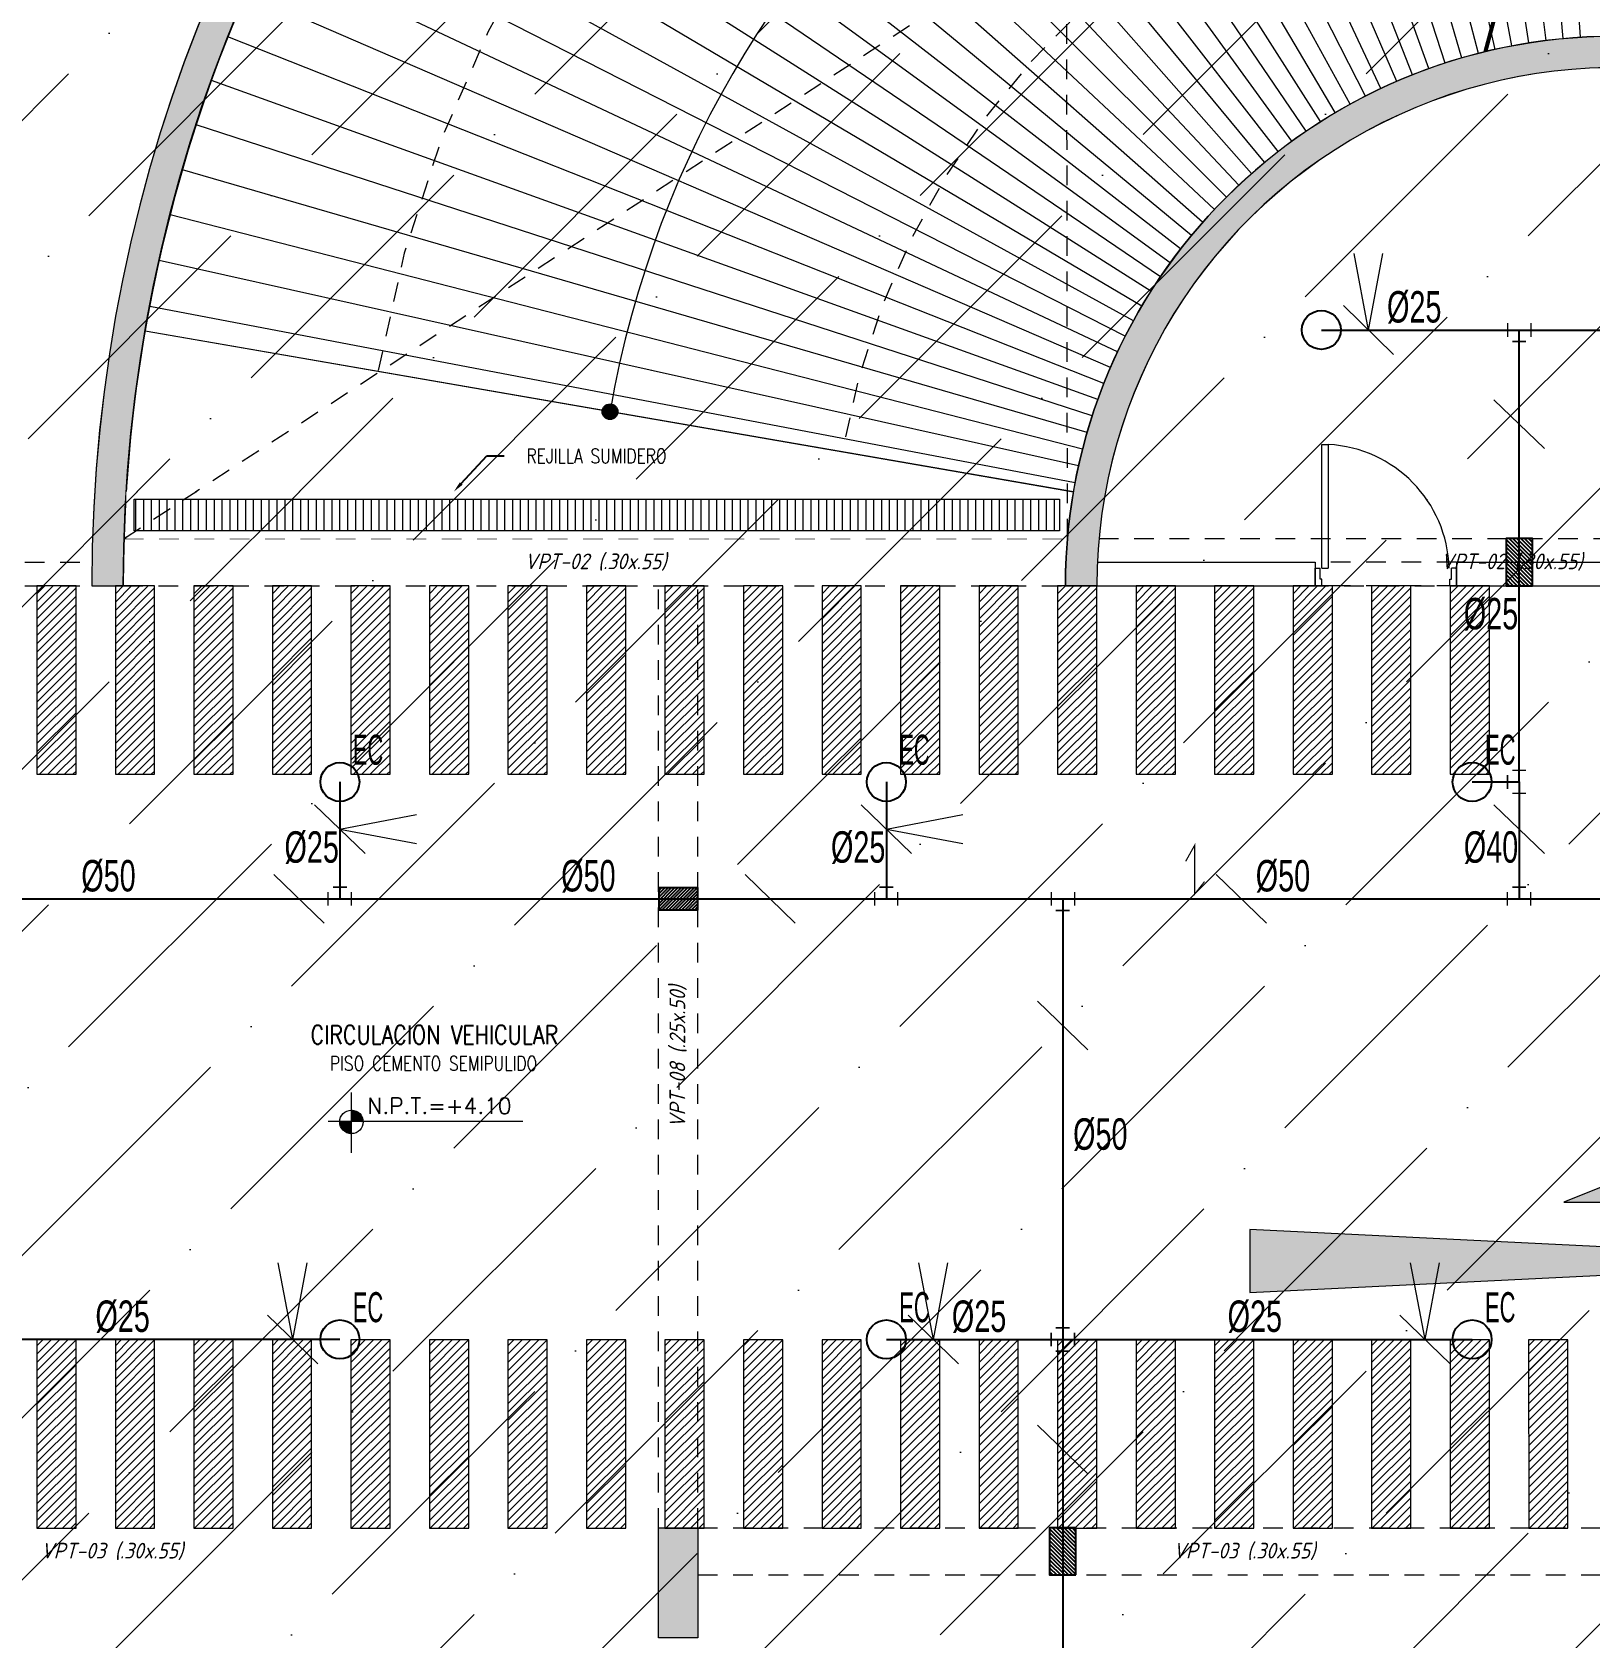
# Model space of a CAD drawing. Header units: millimetres. Extents: x 2085 to 2829, y 1352 to 1631.
# Drawn here: x 2213.61 to 2223.53, y 1447.39 to 1457.61 of the extents above; entities that cross this region are included whole.
import ezdxf
from ezdxf import colors
from ezdxf.entities.mleader import LeaderData, LeaderLine
from ezdxf.enums import TextEntityAlignment as Align
from ezdxf.math import Vec2, Vec3

# ---------------------------------------------------------------- set-up
doc = ezdxf.new("R2010")
doc.units = ezdxf.units.MM
doc.set_wipeout_variables(frame=1)
for name, pattern in [('DASHED2', [0.375, 0.25, -0.125]), ('HIDDEN', [0.375, 0.25, -0.125]), ('HIDDEN2', [0.1875, 0.125, -0.0625])]:
    doc.linetypes.add(name, pattern=pattern)
doc.layers.get('0').update_dxf_attribs({"color": 251, "lineweight": 9})
for name, color, linetype, lineweight in [('000 SOS 911 - ACCESORIOS ACI', 3, 'Continuous', 20), ('000 SOS 911 ROCIADORES', 5, 'Continuous', 25), ('000 SOS 911 SOPORTES ACI', 3, 'Continuous', 25), ('000 SOS 911 TEXTOS ACI', 7, 'Continuous', 9), ('000 SOS 911 TUB. ENTERRADA  ACI', 5, 'DASHED2', 25), ('000 SOS 911 TUBERIA ACI', 3, 'Continuous', 25), ('A-ESTRUCTURA-HATCH', 251, 'Continuous', 13), ('A-ESTRUCTURA-PLACAS', 251, 'Continuous', 13), ('A-ESTRUCTURA-VIGAS', 251, 'HIDDEN2', 13), ('A-HATCH', 251, 'Continuous', 9), ('A-MURO BAJO', 251, 'Continuous', 9), ('A-MUROS', 251, 'Continuous', 9), ('A-NIVELES-NPT', 251, 'Continuous', 9), ('A-PROYECCIONES', 251, 'HIDDEN2', 9), ('A-PUERTAS', 251, 'Continuous', 9), ('A-TEXTO-ACABADO PISO', 251, 'Continuous', 13), ('A-TEXTO-AMBIENTES', 251, 'Continuous', 9), ('A-TEXTO-INDICACIONES', 251, 'Continuous', 13), ('CIRCULACION PEATONAL', 251, 'Continuous', 13)]:
    doc.layers.add(name, color=color, linetype=linetype, lineweight=lineweight)
doc.layers.add('A_50_Vigas Chata', color=251, linetype='HIDDEN', lineweight=13, plot=False)
doc.styles.add('APPIA -TEXTOS-GENERALES', font='isocp.shx', dxfattribs={"oblique": 15})
doc.styles.add('PIPE', font='ARIALN.TTF', dxfattribs={"width": 0.8})
doc.styles.add('R80', font='romans.shx', dxfattribs={"width": 0.8, "oblique": 15, "height": 0.1})
doc.styles.add('ROMANS', font='romans.shx', dxfattribs={"width": 0.8})
doc.styles.add('TXT_COTAS', font='romans.shx', dxfattribs={"width": 0.8})

# ---------------------------------------------------------------- blocks, each defined once
blk = doc.blocks.new('001')
at = {"layer": '000 SOS 911 ROCIADORES'}
blk.add_circle((2878.5021, 1470.1344, 0), 0.0952, dxfattribs=at)
blk = doc.blocks.new('d')
for p, q in [((1.319, 3.242), (3.581, 8.799)), ((1.374, 3.219), (3.729, 8.737, 0)), ((1.475, 3.175), (4.002, 8.616, 0)), ((1.574, 3.127), (4.271, 8.486, 0)), ((1.671, 3.076), (4.535, 8.348, 0)), ((1.767, 3.022), (4.795, 8.201, 0)), ((1.861, 2.965), (5.05, 8.046, 0)), ((1.953, 2.905), (5.3, 7.884, 0)), ((2.043, 2.842), (5.545, 7.713, 0)), ((2.132, 2.777), (5.785, 7.535, 0)), ((2.218, 2.708), (6.019, 7.35, 0)), ((2.302, 2.637), (6.247, 7.157, 0)), ((2.383, 2.564), (6.469, 6.958, 0)), ((2.463, 2.488), (6.684, 6.751, 0)), ((2.54, 2.409), (6.893, 6.538, 0)), ((2.614, 2.328), (7.095, 6.318, 0)), ((2.686, 2.245), (7.29, 6.092, 0)), ((2.755, 2.159), (7.477, 5.86, 0)), ((2.822, 2.072), (7.658, 5.622, 0)), ((2.885, 1.982), (7.83, 5.379, 0)), ((2.946, 1.89), (7.996, 5.13, 0)), ((3.004, 1.797), (8.153, 4.877, 0)), ((3.059, 1.702), (8.302, 4.618, 0)), ((3.111, 1.605), (8.443, 4.355, 0)), ((3.16, 1.506), (8.576, 4.088, 0)), ((3.206, 1.406), (8.7, 3.816, 0)), ((3.248, 1.305), (8.815, 3.541, 0)), ((3.288, 1.202), (8.922, 3.263, 0)), ((3.324, 1.098), (9.02, 2.981, 0)), ((3.357, 0.993), (9.109, 2.696, 0)), ((3.386, 0.887), (9.19, 2.409, 0)), ((3.412, 0.781), (9.261, 2.119, 0)), ((3.435, 0.673), (9.323, 1.827, 0)), ((3.455, 0.565), (9.375, 1.533, 0)), ((3.471, 0.456), (9.419, 1.238, 0)), ((3.483, 0.347), (9.453, 0.941, 0)), ((3.492, 0.237), (9.478, 0.644, 0)), ((3.498, 0.127), (9.494, 0.346, 0)), ((3.5, 0.018), (9.5, 0.047, 0)), ((3.499, -0.092), (9.497, -0.251, 0)), ((3.495, -0.202), (9.484, -0.549, 0)), ((3.487, -0.312), (9.462, -0.847, 0)), ((3.475, -0.421), (9.431, -1.144, 0)), ((3.46, -0.53), (9.39, -1.439, 0))]:
    blk.add_line(p, q)
blk = doc.blocks.new('EST P2')
at = {"layer": 'A-ESTRUCTURA-HATCH'}
h = blk.add_hatch(color=256, dxfattribs=at)
h.dxf.hatch_style = 1
h.paths.add_polyline_path([(-19.425, 5.95), (-23.374, 5.95), (-23.374, 5), (-25.49, 5), (-25.49, 4.85), (-23.224, 4.85), (-23.224, 5.75), (-19.575, 5.75), (-19.575, 4.85), (-18.03, 4.85), (-18.03, 5), (-19.425, 5)])
h.paths.add_polyline_path([(-25.54, 5), (-32.4, 5), (-32.4, 4.85), (-25.54, 4.85)])
h.paths.add_polyline_path([(-32.45, 5), (-39.91, 5), (-39.91, 4.85), (-32.45, 4.85)])
h.paths.add_polyline_path([(-39.96, 5), (-44.735, 5), (-44.735, 4.85), (-39.96, 4.85)])
h.paths.add_polyline_path([(-44.785, 5.05), (-45.035, 5.05), (-45.035, 0.15), (-47.24, 0.15), (-47.24, -0.15), (-44.785, -0.15)])
h.paths.add_polyline_path([(-46.99, -0.2), (-47.24, -0.2), (-47.24, -6.1), (-46.99, -6.1)])
h.paths.add_polyline_path([(-46.99, -6.15), (-47.24, -6.15), (-47.24, -11.4), (-46.99, -11.4)])
h.paths.add_polyline_path([(-39.96, -11.15), (-46.94, -11.15), (-46.94, -11.3), (-39.96, -11.3)])
h.paths.add_polyline_path([(-32.45, -11.15), (-39.91, -11.15), (-39.91, -11.3), (-32.45, -11.3)])
h.paths.add_polyline_path([(-25.54, -11.15), (-32.4, -11.15), (-32.4, -11.3), (-25.54, -11.3)])
h.paths.add_polyline_path([(-18.03, -11.15), (-25.49, -11.15), (-25.49, -11.3), (-18.03, -11.3)])
h.paths.add_polyline_path([(-11.12, -11.15), (-17.98, -11.15), (-17.98, -11.3), (-11.12, -11.3)])
h.paths.add_polyline_path([(-3.61, -11.15), (-11.07, -11.15), (-11.07, -11.3), (-3.61, -11.3)])
h.paths.add_polyline_path([(3.6, -11.15), (-3.56, -11.15), (-3.56, -11.3), (3.6, -11.3)])
h.paths.add_polyline_path([(12.2, -11.15), (3.65, -11.15), (3.65, -11.3), (12.2, -11.3)])
h.paths.add_polyline_path([(18.02, -11.15), (12.25, -11.15), (12.25, -11.3), (18.02, -11.3)])
h.paths.add_polyline_path([(23.02, -11.15), (18.07, -11.15), (18.07, -11.3), (23.02, -11.3)])
h.paths.add_polyline_path([(30.23, -11.15), (23.07, -11.15), (23.07, -11.3), (30.23, -11.3)])
h.paths.add_polyline_path([(35.53, -11.15), (30.28, -11.15), (30.28, -11.3), (35.53, -11.3)])
h.paths.add_polyline_path([(43.04, -11.15), (35.58, -11.15), (35.58, -11.3), (43.04, -11.3)])
h.paths.add_polyline_path([(49.95, -11.15), (43.09, -11.15), (43.09, -11.3), (49.95, -11.3)])
h.paths.add_polyline_path([(57.46, -11.15), (50, -11.15), (50, -11.3), (57.46, -11.3)])
h.paths.add_polyline_path([(64.37, -11.15), (57.51, -11.15), (57.51, -11.3), (64.37, -11.3)])
h.paths.add_polyline_path([(71.88, -11.15), (64.42, -11.15), (64.42, -11.3), (71.88, -11.3)])
h.paths.add_polyline_path([(59.801, -0.15), (60.001, -0.15, -0.616916), (65.272, 2.496), (65.272, -0.15), (65.422, -0.15), (65.422, 2.378, -0.221665), (66.601, -0.15), (66.801, -0.15, 0.99999)], flags=0)
h.paths.add_polyline_path([(72.801, -0.15), (73.001, -0.15, 1), (53.601, -0.15), (53.801, -0.15, -1)])
h.paths.add_polyline_path([(53.376, 5), (51.865, 5), (51.865, 4.85), (53.376, 4.85)])
h.paths.add_polyline_path([(51.865, 5), (47.915, 5), (47.915, -0.15), (50.25, -0.15), (50.25, 0), (48.065, 0), (48.065, 2.05), (50.015, 2.05), (50.015, 2.2), (48.065, 2.2), (48.065, 4.85), (51.715, 4.85), (51.715, 1.9), (51.865, 1.9), (51.865, 4.85), (51.865, 4.85)])
h.paths.add_polyline_path([(47.865, 5), (43.09, 5), (43.09, 4.85), (47.865, 4.85)])
h.paths.add_polyline_path([(43.04, 5), (35.58, 5), (35.58, 4.85), (43.04, 4.85)])
h.paths.add_polyline_path([(32.726, 5.95), (28.776, 5.95), (28.776, 5), (23.07, 5), (23.07, 4.85), (28.926, 4.85), (28.926, 5.75), (32.576, 5.75), (32.576, 4.85), (35.53, 4.85), (35.53, 5), (32.726, 5)])
h.paths.add_polyline_path([(23.02, 5), (18.07, 5), (18.07, 4.85), (23.02, 4.85)])
h.paths.add_polyline_path([(18.02, 5), (12.25, 5), (12.25, 4.85), (18.02, 4.85)])
h.paths.add_polyline_path([(12.2, 5), (5.876, 5), (5.876, 4.85), (12.2, 4.85)])
h.paths.add_polyline_path([(3.775, 5), (-3.56, 5), (-3.56, 4.85), (-0.175, 4.85), (-0.175, -0.151), (1.925, -0.151), (1.925, 0), (-0.025, 0), (-0.025, 2.05), (3.775, 2.05), (3.775, 2.2), (-0.025, 2.2), (-0.025, 4.85), (3.625, 4.85), (3.625, 3.2), (3.775, 3.2)])
h.paths.add_polyline_path([(-3.61, 5), (-11.07, 5), (-11.07, 4.85), (-3.61, 4.85)])
h.paths.add_polyline_path([(-11.12, 5), (-17.98, 5), (-17.98, 4.85), (-11.12, 4.85)])
h = blk.add_hatch(color=256, dxfattribs=at)
h.dxf.hatch_style = 1
h.paths.add_polyline_path([(59.801, -0.15), (60.001, -0.15, -0.616916), (65.272, 2.496), (65.272, -0.15), (65.422, -0.15), (65.422, 2.378, -0.221665), (66.601, -0.15), (66.801, -0.15, 0.99999)])
h = blk.add_hatch(color=256, dxfattribs=at)
h.dxf.hatch_style = 1
h.paths.add_polyline_path([(-3.56, -6.15), (-3.31, -6.15), (-3.31, -6.85), (-3.56, -6.85)])
h.paths.add_polyline_path([(-3.56, 0.55), (-3.31, 0.55), (-3.31, -0.15), (-3.56, -0.15)])
h.paths.add_polyline_path([(-3.86, -6.15), (-3.61, -6.15), (-3.61, -6.85), (-3.86, -6.85)])
h.paths.add_polyline_path([(-3.86, 0.55), (-3.61, 0.55), (-3.61, -0.15), (-3.86, -0.15)])
h.paths.add_polyline_path([(-11.07, -6.15), (-10.82, -6.15), (-10.82, -6.85), (-11.07, -6.85)])
h.paths.add_polyline_path([(-11.07, 0.55), (-10.82, 0.55), (-10.82, -0.15), (-11.07, -0.15)])
h.paths.add_polyline_path([(-18.28, -6.15), (-18.03, -6.15), (-18.03, -6.85), (-18.28, -6.85)])
h.paths.add_polyline_path([(-18.28, 0.55), (-18.03, 0.55), (-18.03, -0.15), (-18.28, -0.15)])
h.paths.add_polyline_path([(-25.49, -6.15), (-25.24, -6.15), (-25.24, -6.85), (-25.49, -6.85)])
h.paths.add_polyline_path([(-25.49, 0.55), (-25.24, 0.55), (-25.24, -0.15), (-25.49, -0.15)])
h.paths.add_polyline_path([(-32.7, -6.15), (-32.45, -6.15), (-32.45, -6.85), (-32.7, -6.85)])
h.paths.add_polyline_path([(-32.7, 0.55), (-32.45, 0.55), (-32.45, -0.15), (-32.7, -0.15)])
h.paths.add_polyline_path([(-39.91, -6.15), (-39.66, -6.15), (-39.66, -6.85), (-39.91, -6.85)])
h.paths.add_polyline_path([(-39.91, 0.55), (-39.66, 0.55), (-39.66, -0.15), (-39.91, -0.15)])
h.paths.add_polyline_path([(3.65, -6.15), (3.9, -6.15), (3.9, -6.85), (3.65, -6.85)])
h.paths.add_polyline_path([(3.626, 0.55), (3.9, 0.55), (3.9, -0.15), (3.626, -0.15)])
h.paths.add_polyline_path([(42.79, -6.15), (43.04, -6.15), (43.04, -6.85), (42.79, -6.85)])
h.paths.add_polyline_path([(42.79, 0.55), (43.04, 0.55), (43.04, -0.15), (42.79, -0.15)])
h.paths.add_polyline_path([(35.58, -6.15), (35.83, -6.15), (35.83, -6.85), (35.58, -6.85)])
h.paths.add_polyline_path([(35.58, 0.55), (35.83, 0.55), (35.83, -0.15), (35.58, -0.15)])
h.paths.add_polyline_path([(35.28, -6.15), (35.53, -6.15), (35.53, -6.85), (35.28, -6.85)])
h.paths.add_polyline_path([(35.28, 0.55), (35.53, 0.55), (35.53, -0.15), (35.28, -0.15)])
h.paths.add_polyline_path([(30.28, -6.15), (30.53, -6.15), (30.53, -6.85), (30.28, -6.85)])
h.paths.add_polyline_path([(30.28, 0.55), (30.53, 0.55), (30.53, -0.15), (30.28, -0.15)])
h.paths.add_polyline_path([(23.07, -6.15), (23.32, -6.15), (23.32, -6.85), (23.07, -6.85)])
h.paths.add_polyline_path([(23.07, 0.55), (23.32, 0.55), (23.32, -0.15), (23.07, -0.15)])
h.paths.add_polyline_path([(18.07, -6.15), (18.32, -6.15), (18.32, -6.85), (18.07, -6.85)])
h.paths.add_polyline_path([(18.07, 0.55), (18.32, 0.55), (18.32, -0.15), (18.07, -0.15)])
h.paths.add_polyline_path([(10.86, -6.15), (11.11, -6.15), (11.11, -6.85), (10.86, -6.85)])
h.paths.add_polyline_path([(10.86, 0.55), (11.11, 0.55), (11.11, -0.15), (10.86, -0.15)])
h.paths.add_polyline_path([(71.63, -6.15), (71.88, -6.15), (71.88, -6.85), (71.63, -6.85)])
h.paths.add_polyline_path([(64.42, -6.15), (64.67, -6.15), (64.67, -6.85), (64.42, -6.85)])
h.paths.add_polyline_path([(57.21, -6.15), (57.46, -6.15), (57.46, -6.85), (57.21, -6.85)])
h.paths.add_polyline_path([(50, -6.15), (50.25, -6.15), (50.25, -6.85), (50, -6.85)])
at = {"layer": 'A-ESTRUCTURA-PLACAS'}
for points in [[(73.001, -0.15, 1), (53.601, -0.15), (53.801, -0.15, -1), (72.801, -0.15)], [(66.601, -0.15, 0.221665), (65.422, 2.378), (65.422, -0.15), (65.272, -0.15), (65.272, 2.496, 0.616916), (60.001, -0.15), (59.801, -0.15, -0.99999), (66.801, -0.15), (66.601, -0.15)]]:
    blk.add_lwpolyline(points, format="xyb", close=True, dxfattribs=at)
blk.add_lwpolyline([(57.21, -6.15), (57.46, -6.15), (57.46, -6.85), (57.21, -6.85)], close=True, dxfattribs=at)
at = {"layer": 'A-ESTRUCTURA-VIGAS'}
for points in [[(53.805, 0.15), (59.814, 0.15)], [(60.014, 0.15), (65.272, 0.15)], [(50.25, 0), (53.601, 0)], [(50.25, -0.15), (53.601, -0.15)], [(53.801, -0.15), (59.801, -0.15)], [(57.21, -6.15), (57.21, -0.15)], [(57.46, -6.15), (57.46, -0.15)], [(60.001, -0.15), (65.272, -0.15)], [(57.46, -6.15), (64.42, -6.15)], [(57.46, -6.45), (64.42, -6.45)]]:
    blk.add_lwpolyline(points, dxfattribs=at)
at = {"layer": 'A_50_Vigas Chata', "char_height": 0.1, "attachment_point": 5, "style": 'APPIA -TEXTOS-GENERALES'}
for s, insert in [('VPT-02 (.30x.55)', (56.809, 0)), ('VPT-02 (.30x.55)', (62.643, 0)), ('VPT-03 (.30x.55)', (53.73, -6.3)), ('VPT-03 (.30x.55)', (60.94, -6.3))]:
    blk.add_mtext(s, dxfattribs=dict(at, insert=insert))
at = {"layer": 'A_50_Vigas Chata', "insert": (57.335, -3.15), "char_height": 0.1, "attachment_point": 5, "rotation": 90, "style": 'APPIA -TEXTOS-GENERALES'}
blk.add_mtext('VPT-08 (.25x.50)', dxfattribs=at)
blk = doc.blocks.new('*U112')
at = {"layer": 'CIRCULACION PEATONAL'}
h = blk.add_hatch(dxfattribs=at)
h.set_pattern_fill('ANSI31', color=256, scale=0.3)
h.set_pattern_definition([(45, (7.250368, 0), (-0.0265165, 0.0265165), [])])
h.paths.add_polyline_path([(7.547, 0.228), (7.297, 0.228), (7.297, -0.972), (7.547, -0.972)])
h = blk.add_hatch(dxfattribs=at)
h.set_pattern_fill('ANSI31', color=256, scale=0.3)
h.set_pattern_definition([(45, (7.750368, 0), (-0.0265165, 0.0265165), [])])
h.paths.add_polyline_path([(8.047, 0.228), (7.797, 0.228), (7.797, -0.972), (8.047, -0.972)])
h = blk.add_hatch(dxfattribs=at)
h.set_pattern_fill('ANSI31', color=256, scale=0.3)
h.set_pattern_definition([(45, (8.250368, 0), (-0.0265165, 0.0265165), [])])
h.paths.add_polyline_path([(8.547, 0.228), (8.297, 0.228), (8.297, -0.972), (8.547, -0.972)])
h = blk.add_hatch(dxfattribs=at)
h.set_pattern_fill('ANSI31', color=256, scale=0.3)
h.set_pattern_definition([(45, (8.750368, 0), (-0.0265165, 0.0265165), [])])
h.paths.add_polyline_path([(9.047, 0.228), (8.797, 0.228), (8.797, -0.972), (9.047, -0.972)])
h = blk.add_hatch(dxfattribs=at)
h.set_pattern_fill('ANSI31', color=256, scale=0.3)
h.set_pattern_definition([(45, (9.250368, 0), (-0.0265165, 0.0265165), [])])
h.paths.add_polyline_path([(9.547, 0.228), (9.297, 0.228), (9.297, -0.972), (9.547, -0.972)])
h = blk.add_hatch(dxfattribs=at)
h.set_pattern_fill('ANSI31', color=256, scale=0.3)
h.set_pattern_definition([(45, (9.750368, 0), (-0.0265165, 0.0265165), [])])
h.paths.add_polyline_path([(10.047, 0.228), (9.797, 0.228), (9.797, -0.972), (10.047, -0.972)])
h = blk.add_hatch(dxfattribs=at)
h.set_pattern_fill('ANSI31', color=256, scale=0.3)
h.set_pattern_definition([(45, (10.250368, 0), (-0.0265165, 0.0265165), [])])
h.paths.add_polyline_path([(10.547, 0.228), (10.297, 0.228), (10.297, -0.972), (10.547, -0.972)])
h = blk.add_hatch(dxfattribs=at)
h.set_pattern_fill('ANSI31', color=256, scale=0.3)
h.set_pattern_definition([(45, (10.750368, 0), (-0.0265165, 0.0265165), [])])
h.paths.add_polyline_path([(11.047, 0.228), (10.797, 0.228), (10.797, -0.972), (11.047, -0.972)])
h = blk.add_hatch(dxfattribs=at)
h.set_pattern_fill('ANSI31', color=256, scale=0.3)
h.set_pattern_definition([(45, (11.250368, 0), (-0.0265165, 0.0265165), [])])
h.paths.add_polyline_path([(11.547, 0.228), (11.297, 0.228), (11.297, -0.972), (11.547, -0.972)])
h = blk.add_hatch(dxfattribs=at)
h.set_pattern_fill('ANSI31', color=256, scale=0.3)
h.set_pattern_definition([(45, (11.750368, 0), (-0.0265165, 0.0265165), [])])
h.paths.add_polyline_path([(12.047, 0.228), (11.797, 0.228), (11.797, -0.972), (12.047, -0.972)])
h = blk.add_hatch(dxfattribs=at)
h.set_pattern_fill('ANSI31', color=256, scale=0.3)
h.set_pattern_definition([(45, (12.250368, 0), (-0.0265165, 0.0265165), [])])
h.paths.add_polyline_path([(12.547, 0.228), (12.297, 0.228), (12.297, -0.972), (12.547, -0.972)])
h = blk.add_hatch(dxfattribs=at)
h.set_pattern_fill('ANSI31', color=256, scale=0.3)
h.set_pattern_definition([(45, (12.750368, 0), (-0.0265165, 0.0265165), [])])
h.paths.add_polyline_path([(13.047, 0.228), (12.797, 0.228), (12.797, -0.972), (13.047, -0.972)])
h = blk.add_hatch(dxfattribs=at)
h.set_pattern_fill('ANSI31', color=256, scale=0.3)
h.set_pattern_definition([(45, (13.250368, 0), (-0.0265165, 0.0265165), [])])
h.paths.add_polyline_path([(13.547, 0.228), (13.297, 0.228), (13.297, -0.972), (13.547, -0.972)])
h = blk.add_hatch(dxfattribs=at)
h.set_pattern_fill('ANSI31', color=256, scale=0.3)
h.set_pattern_definition([(45, (13.750368, 0), (-0.0265165, 0.0265165), [])])
h.paths.add_polyline_path([(14.047, 0.228), (13.797, 0.228), (13.797, -0.972), (14.047, -0.972)])
h = blk.add_hatch(dxfattribs=at)
h.set_pattern_fill('ANSI31', color=256, scale=0.3)
h.set_pattern_definition([(45, (14.250368, 0), (-0.0265165, 0.0265165), [])])
h.paths.add_polyline_path([(14.547, 0.228), (14.297, 0.228), (14.297, -0.972), (14.547, -0.972)])
h = blk.add_hatch(dxfattribs=at)
h.set_pattern_fill('ANSI31', color=256, scale=0.3)
h.set_pattern_definition([(45, (14.750368, 0), (-0.0265165, 0.0265165), [])])
h.paths.add_polyline_path([(15.047, 0.228), (14.797, 0.228), (14.797, -0.972), (15.047, -0.972)])
h = blk.add_hatch(dxfattribs=at)
h.set_pattern_fill('ANSI31', color=256, scale=0.3)
h.set_pattern_definition([(45, (15.250368, 0), (-0.0265165, 0.0265165), [])])
h.paths.add_polyline_path([(15.547, 0.228), (15.297, 0.228), (15.297, -0.972), (15.547, -0.972)])
h = blk.add_hatch(dxfattribs=at)
h.set_pattern_fill('ANSI31', color=256, scale=0.3)
h.set_pattern_definition([(45, (15.750368, 0), (-0.0265165, 0.0265165), [])])
h.paths.add_polyline_path([(16.047, 0.228), (15.797, 0.228), (15.797, -0.972), (16.047, -0.972)])
h = blk.add_hatch(dxfattribs=at)
h.set_pattern_fill('ANSI31', color=256, scale=0.3)
h.set_pattern_definition([(45, (16.250368, 0), (-0.0265165, 0.0265165), [])])
h.paths.add_polyline_path([(16.547, 0.228), (16.297, 0.228), (16.297, -0.972), (16.547, -0.972)])
h = blk.add_hatch(dxfattribs=at)
h.set_pattern_fill('ANSI31', color=256, scale=0.3)
h.set_pattern_definition([(45, (16.750368, 0), (-0.0265165, 0.0265165), [])])
h.paths.add_polyline_path([(17.047, 0.228), (16.797, 0.228), (16.797, -0.972), (17.047, -0.972)])
for points in [[(7.297, -0.972), (7.547, -0.972), (7.547, 0.228), (7.297, 0.228)], [(7.797, -0.972), (8.047, -0.972), (8.047, 0.228), (7.797, 0.228)], [(8.297, -0.972), (8.547, -0.972), (8.547, 0.228), (8.297, 0.228)], [(8.797, -0.972), (9.047, -0.972), (9.047, 0.228), (8.797, 0.228)], [(9.297, -0.972), (9.547, -0.972), (9.547, 0.228), (9.297, 0.228)], [(9.797, -0.972), (10.047, -0.972), (10.047, 0.228), (9.797, 0.228)], [(10.297, -0.972), (10.547, -0.972), (10.547, 0.228), (10.297, 0.228)], [(10.797, -0.972), (11.047, -0.972), (11.047, 0.228), (10.797, 0.228)], [(11.297, -0.972), (11.547, -0.972), (11.547, 0.228), (11.297, 0.228)], [(11.797, -0.972), (12.047, -0.972), (12.047, 0.228), (11.797, 0.228)], [(12.297, -0.972), (12.547, -0.972), (12.547, 0.228), (12.297, 0.228)], [(12.797, -0.972), (13.047, -0.972), (13.047, 0.228), (12.797, 0.228)], [(13.297, -0.972), (13.547, -0.972), (13.547, 0.228), (13.297, 0.228)], [(13.797, -0.972), (14.047, -0.972), (14.047, 0.228), (13.797, 0.228)], [(14.297, -0.972), (14.547, -0.972), (14.547, 0.228), (14.297, 0.228)], [(14.797, -0.972), (15.047, -0.972), (15.047, 0.228), (14.797, 0.228)], [(15.297, -0.972), (15.547, -0.972), (15.547, 0.228), (15.297, 0.228)], [(15.797, -0.972), (16.047, -0.972), (16.047, 0.228), (15.797, 0.228)], [(16.297, -0.972), (16.547, -0.972), (16.547, 0.228), (16.297, 0.228)], [(16.797, -0.972), (17.047, -0.972), (17.047, 0.228), (16.797, 0.228)]]:
    blk.add_lwpolyline(points, close=True, dxfattribs=at)
blk = doc.blocks.new('A$C5E423DB2')
at = {"layer": 'A-PUERTAS'}
for p, q in [((0.0381, 0.1), (0.0381, 0.8)), ((0.0381, 0.8), (0.0731, 0.8)), ((0.0731, 0.8), (0.0731, 0.1)), ((0.0381, 0.1), (0.0731, 0.1))]:
    blk.add_line(p, q, dxfattribs=at)
at = {"layer": 'A-PUERTAS', "linetype": 'Continuous'}
for p, q in [((0, 0), (0, 0.1)), ((0, 0.1), (0.0281, 0.1)), ((0.0281, 0.0381), (0.0281, 0.1)), ((0.8, 0.1), (0.7719, 0.1)), ((0.7719, 0.0381), (0.7719, 0.1)), ((0.8, 0), (0.8, 0.1)), ((0.0381, 0.0381), (0.0281, 0.0381)), ((0.0381, 0), (0.0381, 0.0381)), ((0.7619, 0), (0.7619, 0.0381)), ((0.7619, 0.0381), (0.7719, 0.0381)), ((0, 0), (0.0381, 0)), ((0.8, 0), (0.7619, 0))]:
    blk.add_line(p, q, dxfattribs=at)
at = {"layer": 'A-PUERTAS', "color": 7, "linetype": 'Continuous'}
blk.add_arc((0.0366, 0.0793), 0.7216, 1.64027, 87.09685, dxfattribs=at)
blk = doc.blocks.new('*U110')
at = {"layer": 'CIRCULACION PEATONAL'}
h = blk.add_hatch(dxfattribs=at)
h.set_pattern_fill('ANSI31', color=256, scale=0.3)
h.set_pattern_definition([(45, (-1.249632, 0), (-0.0265165, 0.0265165), [])])
h.paths.add_polyline_path([(-0.953, 0.228), (-1.203, 0.228), (-1.203, -0.972), (-0.953, -0.972)])
h = blk.add_hatch(dxfattribs=at)
h.set_pattern_fill('ANSI31', color=256, scale=0.3)
h.set_pattern_definition([(45, (-0.749632, 0), (-0.0265165, 0.0265165), [])])
h.paths.add_polyline_path([(-0.453, 0.228), (-0.703, 0.228), (-0.703, -0.972), (-0.453, -0.972)])
h = blk.add_hatch(dxfattribs=at)
h.set_pattern_fill('ANSI31', color=256, scale=0.3)
h.set_pattern_definition([(45, (-0.249632, 0), (-0.0265165, 0.0265165), [])])
h.paths.add_polyline_path([(0.047, 0.228), (-0.203, 0.228), (-0.203, -0.972), (0.047, -0.972)])
h = blk.add_hatch(dxfattribs=at)
h.set_pattern_fill('ANSI31', color=256, scale=0.3)
h.set_pattern_definition([(45, (0.250368, 0), (-0.0265165, 0.0265165), [])])
h.paths.add_polyline_path([(0.547, 0.228), (0.297, 0.228), (0.297, -0.972), (0.547, -0.972)])
h = blk.add_hatch(dxfattribs=at)
h.set_pattern_fill('ANSI31', color=256, scale=0.3)
h.set_pattern_definition([(45, (0.750368, 0), (-0.0265165, 0.0265165), [])])
h.paths.add_polyline_path([(1.047, 0.228), (0.797, 0.228), (0.797, -0.972), (1.047, -0.972)])
h = blk.add_hatch(dxfattribs=at)
h.set_pattern_fill('ANSI31', color=256, scale=0.3)
h.set_pattern_definition([(45, (1.250368, 0), (-0.0265165, 0.0265165), [])])
h.paths.add_polyline_path([(1.547, 0.228), (1.297, 0.228), (1.297, -0.972), (1.547, -0.972)])
h = blk.add_hatch(dxfattribs=at)
h.set_pattern_fill('ANSI31', color=256, scale=0.3)
h.set_pattern_definition([(45, (1.750368, 0), (-0.0265165, 0.0265165), [])])
h.paths.add_polyline_path([(2.047, 0.228), (1.797, 0.228), (1.797, -0.972), (2.047, -0.972)])
h = blk.add_hatch(dxfattribs=at)
h.set_pattern_fill('ANSI31', color=256, scale=0.3)
h.set_pattern_definition([(45, (2.250368, 0), (-0.0265165, 0.0265165), [])])
h.paths.add_polyline_path([(2.547, 0.228), (2.297, 0.228), (2.297, -0.972), (2.547, -0.972)])
h = blk.add_hatch(dxfattribs=at)
h.set_pattern_fill('ANSI31', color=256, scale=0.3)
h.set_pattern_definition([(45, (2.750368, 0), (-0.0265165, 0.0265165), [])])
h.paths.add_polyline_path([(3.047, 0.228), (2.797, 0.228), (2.797, -0.972), (3.047, -0.972)])
h = blk.add_hatch(dxfattribs=at)
h.set_pattern_fill('ANSI31', color=256, scale=0.3)
h.set_pattern_definition([(45, (3.250368, 0), (-0.0265165, 0.0265165), [])])
h.paths.add_polyline_path([(3.547, 0.228), (3.297, 0.228), (3.297, -0.972), (3.547, -0.972)])
h = blk.add_hatch(dxfattribs=at)
h.set_pattern_fill('ANSI31', color=256, scale=0.3)
h.set_pattern_definition([(45, (3.750368, 0), (-0.0265165, 0.0265165), [])])
h.paths.add_polyline_path([(4.047, 0.228), (3.797, 0.228), (3.797, -0.972), (4.047, -0.972)])
h = blk.add_hatch(dxfattribs=at)
h.set_pattern_fill('ANSI31', color=256, scale=0.3)
h.set_pattern_definition([(45, (4.250368, 0), (-0.0265165, 0.0265165), [])])
h.paths.add_polyline_path([(4.547, 0.228), (4.297, 0.228), (4.297, -0.972), (4.547, -0.972)])
h = blk.add_hatch(dxfattribs=at)
h.set_pattern_fill('ANSI31', color=256, scale=0.3)
h.set_pattern_definition([(45, (4.750368, 0), (-0.0265165, 0.0265165), [])])
h.paths.add_polyline_path([(5.047, 0.228), (4.797, 0.228), (4.797, -0.972), (5.047, -0.972)])
h = blk.add_hatch(dxfattribs=at)
h.set_pattern_fill('ANSI31', color=256, scale=0.3)
h.set_pattern_definition([(45, (5.250368, 0), (-0.0265165, 0.0265165), [])])
h.paths.add_polyline_path([(5.547, 0.228), (5.297, 0.228), (5.297, -0.972), (5.547, -0.972)])
h = blk.add_hatch(dxfattribs=at)
h.set_pattern_fill('ANSI31', color=256, scale=0.3)
h.set_pattern_definition([(45, (5.750368, 0), (-0.0265165, 0.0265165), [])])
h.paths.add_polyline_path([(6.047, 0.228), (5.797, 0.228), (5.797, -0.972), (6.047, -0.972)])
h = blk.add_hatch(dxfattribs=at)
h.set_pattern_fill('ANSI31', color=256, scale=0.3)
h.set_pattern_definition([(45, (6.250368, 0), (-0.0265165, 0.0265165), [])])
h.paths.add_polyline_path([(6.547, 0.228), (6.297, 0.228), (6.297, -0.972), (6.547, -0.972)])
h = blk.add_hatch(dxfattribs=at)
h.set_pattern_fill('ANSI31', color=256, scale=0.3)
h.set_pattern_definition([(45, (6.750368, 0), (-0.0265165, 0.0265165), [])])
h.paths.add_polyline_path([(7.047, 0.228), (6.797, 0.228), (6.797, -0.972), (7.047, -0.972)])
h = blk.add_hatch(dxfattribs=at)
h.set_pattern_fill('ANSI31', color=256, scale=0.3)
h.set_pattern_definition([(45, (7.250368, 0), (-0.0265165, 0.0265165), [])])
h.paths.add_polyline_path([(7.547, 0.228), (7.297, 0.228), (7.297, -0.972), (7.547, -0.972)])
h = blk.add_hatch(dxfattribs=at)
h.set_pattern_fill('ANSI31', color=256, scale=0.3)
h.set_pattern_definition([(45, (7.750368, 0), (-0.0265165, 0.0265165), [])])
h.paths.add_polyline_path([(8.047, 0.228), (7.797, 0.228), (7.797, -0.972), (8.047, -0.972)])
for points in [[(-1.203, -0.972), (-0.953, -0.972), (-0.953, 0.228), (-1.203, 0.228)], [(-0.703, -0.972), (-0.453, -0.972), (-0.453, 0.228), (-0.703, 0.228)], [(-0.203, -0.972), (0.047, -0.972), (0.047, 0.228), (-0.203, 0.228)], [(0.297, -0.972), (0.547, -0.972), (0.547, 0.228), (0.297, 0.228)], [(0.797, -0.972), (1.047, -0.972), (1.047, 0.228), (0.797, 0.228)], [(1.297, -0.972), (1.547, -0.972), (1.547, 0.228), (1.297, 0.228)], [(1.797, -0.972), (2.047, -0.972), (2.047, 0.228), (1.797, 0.228)], [(2.297, -0.972), (2.547, -0.972), (2.547, 0.228), (2.297, 0.228)], [(2.797, -0.972), (3.047, -0.972), (3.047, 0.228), (2.797, 0.228)], [(3.297, -0.972), (3.547, -0.972), (3.547, 0.228), (3.297, 0.228)], [(3.797, -0.972), (4.047, -0.972), (4.047, 0.228), (3.797, 0.228)], [(4.297, -0.972), (4.547, -0.972), (4.547, 0.228), (4.297, 0.228)], [(4.797, -0.972), (5.047, -0.972), (5.047, 0.228), (4.797, 0.228)], [(5.297, -0.972), (5.547, -0.972), (5.547, 0.228), (5.297, 0.228)], [(5.797, -0.972), (6.047, -0.972), (6.047, 0.228), (5.797, 0.228)], [(6.297, -0.972), (6.547, -0.972), (6.547, 0.228), (6.297, 0.228)], [(6.797, -0.972), (7.047, -0.972), (7.047, 0.228), (6.797, 0.228)], [(7.297, -0.972), (7.547, -0.972), (7.547, 0.228), (7.297, 0.228)], [(7.797, -0.972), (8.047, -0.972), (8.047, 0.228), (7.797, 0.228)]]:
    blk.add_lwpolyline(points, close=True, dxfattribs=at)
blk = doc.blocks.new('SIM NIVEL PLANTA')
at = {"linetype": 'Continuous'}
h = blk.add_hatch(dxfattribs=at)
h.set_pattern_fill('_USER', color=256, scale=0.099996, angle=45, style=0, pattern_type=0)
h.set_pattern_definition([(45, (35396.10581, 26516.4892), (-0.0707080889, 0.0707080889), [])])
h.paths.add_polyline_path([(-17.03, 0), (-15.53, 0, 0.409209), (-17.03, 1.47)])
h.paths.add_polyline_path([(-18.53, 0, 0.419236), (-17.03, -1.53), (-17.03, 0)])
for p, q in [((-17.03, -3.97), (-17.03, 3.72)), ((4.81, 0), (-20, 0))]:
    blk.add_line(p, q)
blk.add_circle((-17.03, -0.03), 1.5, dxfattribs=at)
at = {"style": 'R80'}
blk.add_attdef('N.P.T.+0.00', text='', height=2.03, dxfattribs=at).set_placement((-5.83, 2.01), align=Align.MIDDLE_CENTER)
blk = doc.blocks.new('PO_GUARDIA CIVIL ESQ FAISANES_PLANTAS_Sotanos_REVA_2022.01.24 - copia$0$XREF_SOTANOS - ETAPA 1-2020.06.26$0$fiz')
blk.add_hatch(color=8).paths.add_polyline_path([(-0.088, -1.215), (-0.088, -0.011), (-0.09, -0.011), (-0.488, -1.5), (-0.088, -2.5), (-0.088, -1.65, -0.414214), (0.212, -1.95), (0.087, -4.5), (0.487, -4.5), (0.347, -1.643, 0.409358)])
blk.add_lwpolyline([(0.347, -1.643, 0.409358), (-0.088, -1.215), (-0.088, 0), (-0.488, -1.5), (-0.088, -2.5), (-0.088, -1.65, -0.414214), (0.212, -1.95), (0.087, -4.5), (0.487, -4.5)], format="xyb", close=True)

msp = doc.modelspace()

# ---------------------------------------------------------------- hatches: boundary and pattern name
h = msp.add_hatch(color=8)
h.dxf.hatch_style = 1
edge = h.paths.add_edge_path()
edge.add_arc((2217.291, 1455.197), 0.05, 0, 360)
at = {"layer": '000 SOS 911 TUB. ENTERRADA  ACI'}
h = msp.add_hatch(dxfattribs=at)
h.set_pattern_fill('ANSI31', color=8, scale=0.005523, angle=90)
h.set_pattern_definition([(135, (3640.613455, -1173.56854), (-0.01239944211, -0.01239944211), [])])
h.paths.add_polyline_path([(2223.165, 1454.388), (2222.997, 1454.388), (2222.997, 1454.088), (2223.165, 1454.088)])
h = msp.add_hatch(dxfattribs=at)
h.set_pattern_fill('ANSI31', color=8, scale=0.0046)
h.set_pattern_definition([(45, (29.068058, 271.453398), (-0.01032729454, 0.01032729454), [])])
h.paths.add_polyline_path([(2217.851, 1452.024), (2217.851, 1452.164), (2217.601, 1452.164), (2217.601, 1452.024)])
h = msp.add_hatch(dxfattribs=at)
h.set_pattern_fill('ANSI31', color=8, scale=0.005523, angle=90)
h.set_pattern_definition([(135, (3637.706799, -1179.868539), (-0.01239944211, -0.01239944211), [])])
h.paths.add_polyline_path([(2220.258, 1448.088), (2220.09, 1448.088), (2220.09, 1447.788), (2220.258, 1447.788)])

# ---------------------------------------------------------------- linework, layer by layer
at = {"color": 8, "const_width": 0.025}
for points in [[(2224.491, 1463.554), (2223.709, 1460.636), (2223.226, 1460.766), (2224.166, 1460.41), (2223.683, 1460.54), (2222.866, 1457.489)], [(2224.49, 1463.554), (2223.709, 1460.636), (2223.226, 1460.765), (2224.166, 1460.41), (2223.683, 1460.539), (2222.865, 1457.489)]]:
    msp.add_lwpolyline(points, dxfattribs=at)
at = {"color": 8}
msp.add_circle((2217.291, 1455.196), 0.05, dxfattribs=at)
msp.add_arc((2223.696, 1454.088), 6.5, 0.0007, 170.1782, dxfattribs=at)
at = {"layer": '000 SOS 911 - ACCESORIOS ACI', "color": 8}
for p, q in [((2222.121, 1455.716), (2222.029, 1456.204)), ((2222.121, 1455.716), (2222.213, 1456.204)), ((2222.281, 1455.561), (2221.961, 1455.872)), ((2223.007, 1455.759), (2223.007, 1455.673)), ((2223.154, 1455.759), (2223.154, 1455.673)), ((2223.007, 1455.716), (2223.081, 1455.716)), ((2223.038, 1455.643), (2223.124, 1455.643)), ((2223.124, 1455.643), (2223.038, 1455.643)), ((2223.081, 1455.643), (2223.081, 1455.716)), ((2223.081, 1455.643), (2223.081, 1455.716)), ((2223.154, 1455.716), (2223.081, 1455.716)), ((2223.241, 1454.961), (2222.92, 1455.272)), ((2223.007, 1452.795), (2223.007, 1452.881)), ((2223.007, 1452.881), (2223.007, 1452.795)), ((2223.124, 1452.912), (2223.038, 1452.912)), ((2223.081, 1452.912), (2223.081, 1452.838)), ((2223.007, 1452.838), (2223.081, 1452.838)), ((2223.007, 1452.838), (2223.081, 1452.838)), ((2223.081, 1452.764), (2223.081, 1452.838)), ((2215.731, 1452.382), (2215.41, 1452.693)), ((2219.211, 1452.382), (2218.89, 1452.693)), ((2223.241, 1452.382), (2222.92, 1452.693)), ((2223.124, 1452.764), (2223.038, 1452.764)), ((2215.571, 1452.538), (2216.058, 1452.63)), ((2219.051, 1452.538), (2219.538, 1452.63)), ((2215.571, 1452.538), (2216.058, 1452.446)), ((2219.051, 1452.538), (2219.538, 1452.446)), ((2215.471, 1451.938), (2215.151, 1452.249)), ((2215.528, 1452.168), (2215.614, 1452.168)), ((2215.614, 1452.168), (2215.528, 1452.168)), ((2215.571, 1452.168), (2215.571, 1452.094)), ((2215.571, 1452.168), (2215.571, 1452.094)), ((2218.471, 1451.938), (2218.151, 1452.249)), ((2219.008, 1452.168), (2219.094, 1452.168)), ((2219.094, 1452.168), (2219.008, 1452.168)), ((2219.051, 1452.168), (2219.051, 1452.094)), ((2219.051, 1452.168), (2219.051, 1452.094)), ((2221.471, 1451.938), (2221.151, 1452.249)), ((2223.038, 1452.168), (2223.124, 1452.168)), ((2223.124, 1452.168), (2223.038, 1452.168)), ((2223.081, 1452.168), (2223.081, 1452.094)), ((2223.081, 1452.168), (2223.081, 1452.094)), ((2215.497, 1452.051), (2215.497, 1452.137)), ((2215.497, 1452.094), (2215.571, 1452.094)), ((2215.644, 1452.094), (2215.571, 1452.094)), ((2215.644, 1452.051), (2215.644, 1452.137)), ((2218.977, 1452.051), (2218.977, 1452.137)), ((2218.977, 1452.094), (2219.051, 1452.094)), ((2219.124, 1452.094), (2219.051, 1452.094)), ((2219.124, 1452.051), (2219.124, 1452.137)), ((2220.1, 1452.137), (2220.1, 1452.051)), ((2220.1, 1452.094), (2220.174, 1452.094)), ((2220.174, 1452.02), (2220.174, 1452.094)), ((2220.174, 1452.02), (2220.174, 1452.094)), ((2220.248, 1452.094), (2220.174, 1452.094)), ((2220.248, 1452.137), (2220.248, 1452.051)), ((2223.007, 1452.051), (2223.007, 1452.137)), ((2223.007, 1452.094), (2223.081, 1452.094)), ((2223.154, 1452.094), (2223.081, 1452.094)), ((2223.154, 1452.051), (2223.154, 1452.137)), ((2220.131, 1452.02), (2220.217, 1452.02)), ((2220.217, 1452.02), (2220.131, 1452.02)), ((2220.334, 1451.132), (2220.014, 1451.443)), ((2215.271, 1449.288), (2215.178, 1449.775)), ((2215.271, 1449.288), (2215.363, 1449.775)), ((2219.351, 1449.288), (2219.258, 1449.775)), ((2219.351, 1449.288), (2219.443, 1449.775)), ((2222.481, 1449.288), (2222.388, 1449.775)), ((2222.481, 1449.288), (2222.573, 1449.775)), ((2215.431, 1449.132), (2215.11, 1449.443)), ((2219.511, 1449.132), (2219.19, 1449.443)), ((2222.641, 1449.132), (2222.32, 1449.443)), ((2220.1, 1449.245), (2220.1, 1449.331)), ((2220.1, 1449.331), (2220.1, 1449.245)), ((2220.131, 1449.362), (2220.217, 1449.362)), ((2220.217, 1449.362), (2220.131, 1449.362)), ((2220.174, 1449.362), (2220.174, 1449.288)), ((2220.174, 1449.362), (2220.174, 1449.288)), ((2220.248, 1449.245), (2220.248, 1449.331)), ((2220.248, 1449.331), (2220.248, 1449.245)), ((2220.1, 1449.288), (2220.174, 1449.288)), ((2220.1, 1449.288), (2220.174, 1449.288)), ((2220.131, 1449.214), (2220.217, 1449.214)), ((2220.217, 1449.214), (2220.131, 1449.214)), ((2220.248, 1449.288), (2220.174, 1449.288)), ((2220.174, 1449.214), (2220.174, 1449.288)), ((2220.174, 1449.214), (2220.174, 1449.288)), ((2220.248, 1449.288), (2220.174, 1449.288)), ((2220.334, 1448.432), (2220.014, 1448.743))]:
    msp.add_line(p, q, dxfattribs=at)
at = {"layer": '000 SOS 911 ROCIADORES', "color": 8}
for centre in [(2215.571, 1452.838), (2219.051, 1452.838), (2222.781, 1452.838), (2215.571, 1449.288), (2215.571, 1449.288), (2219.051, 1449.288), (2219.051, 1449.288), (2222.781, 1449.288), (2222.781, 1449.288)]:
    msp.add_circle(centre, 0.124, dxfattribs=at)
at = {"layer": '000 SOS 911 SOPORTES ACI', "color": 8, "const_width": 0.00769}
msp.add_lwpolyline([(2220.957, 1452.333), (2221.014, 1452.435), (2221.014, 1452.124), (2221.077, 1452.204)], dxfattribs=at)
at = {"layer": '000 SOS 911 TUB. ENTERRADA  ACI', "color": 8, "linetype": 'ByBlock'}
for points in [[(2223.165, 1454.088), (2223.165, 1454.388), (2222.997, 1454.388), (2222.997, 1454.088)], [(2217.601, 1452.024), (2217.851, 1452.024), (2217.851, 1452.164), (2217.601, 1452.164)], [(2220.258, 1447.788), (2220.258, 1448.088), (2220.09, 1448.088), (2220.09, 1447.788)]]:
    msp.add_lwpolyline(points, close=True, dxfattribs=at)
at = {"layer": '000 SOS 911 TUBERIA ACI', "color": 8}
for points in [[(2221.821, 1455.716), (2224.621, 1455.716)], [(2223.081, 1452.838), (2223.081, 1455.716)], [(2215.571, 1452.838), (2215.571, 1452.094)], [(2219.051, 1452.838), (2219.051, 1452.094)], [(2222.781, 1452.838), (2223.081, 1452.838)], [(2223.081, 1452.838), (2223.081, 1452.094)], [(2196.023, 1452.094), (2230.811, 1452.094)], [(2220.174, 1452.094), (2220.174, 1444.988)], [(2215.571, 1449.288), (2211.841, 1449.288)], [(2219.051, 1449.288), (2222.781, 1449.288)]]:
    msp.add_lwpolyline(points, dxfattribs=at)
at = {"layer": 'A-MUROS', "color": 8}
for p, q in [((2220.394, 1454.237), (2221.782, 1454.237)), ((2221.782, 1454.237), (2221.782, 1454.087)), ((2222.682, 1454.237), (2225.662, 1454.238)), ((2222.682, 1454.237), (2222.682, 1454.087)), ((2213.991, 1454.087), (2214.191, 1454.087)), ((2220.191, 1454.087), (2221.782, 1454.087)), ((2222.682, 1454.087), (2227.191, 1454.088))]:
    msp.add_line(p, q, dxfattribs=at)
msp.add_lwpolyline([(2217.6, 1448.088), (2217.85, 1448.088), (2217.85, 1447.388), (2217.6, 1447.388)], close=True, dxfattribs=at)
for radius, start, end in [(9.7, 0.001, 180.001), (9.5, 0.0004, 180.001), (3.3, 53.3157, 179.9999)]:
    msp.add_arc((2223.691, 1454.087), radius, start, end, dxfattribs=at)
at = {"layer": 'A-PROYECCIONES', "color": 8}
for p, q in [((2222.682, 1454.237), (2221.782, 1454.237)), ((2222.682, 1454.087), (2221.782, 1454.087))]:
    msp.add_line(p, q, dxfattribs=at)
msp.add_arc((2223.696, 1454.088), 8, 0.0007, 170.1767, dxfattribs=at)

# ---------------------------------------------------------------- block references
msp.add_blockref('EST P2', (2160.39, 1454.238))
at = {"rotation": 180.0005141974605}
for name, p in [('*U110', (2221.688, 1453.115)), ('*U112', (2230.688, 1448.314))]:
    msp.add_blockref(name, p, dxfattribs=at)
at = {"color": 8, "transparency": 33554483, "rotation": 270}
msp.add_blockref('PO_GUARDIA CIVIL ESQ FAISANES_PLANTAS_Sotanos_REVA_2022.01.24 - copia$0$XREF_SOTANOS - ETAPA 1-2020.06.26$0$fiz', (2225.866, 1450.075), dxfattribs=at)
at = {"layer": '000 SOS 911 ROCIADORES', "color": 8, "xscale": 1.299999994929985, "yscale": 1.299999994929985, "zscale": 1.299999994929985}
msp.add_blockref('001', (-1520.232, -455.458, 0), dxfattribs=at)
at = {"layer": 'A-HATCH', "color": 8, "rotation": 102.3141185683093}
msp.add_blockref('d', (2223.691, 1454.087), dxfattribs=at)
at = {"layer": 'A-NIVELES-NPT', "color": 8, "xscale": 0.05, "yscale": 0.05, "zscale": 0.05}
msp.add_blockref('SIM NIVEL PLANTA', (2216.496, 1450.675), dxfattribs=at).add_auto_attribs({'N.P.T.+0.00': 'N.P.T.=+4.10'})
at = {"layer": 'A-PUERTAS', "color": 8, "linetype": 'Continuous', "xscale": 1.125000001505889, "yscale": 1.125000001505889, "zscale": 1.125000001505889, "rotation": 0.001114232573698202}
msp.add_blockref('A$C5E423DB2', (2221.782, 1454.087), dxfattribs=at)

# ---------------------------------------------------------------- texts
at = {"layer": '000 SOS 911 ROCIADORES', "color": 8, "style": 'PIPE', "width": 0.641273}
for p, p2 in [((2215.653, 1452.948), (2215.847, 1452.948)), ((2219.133, 1452.948), (2219.327, 1452.948)), ((2222.863, 1452.948), (2223.057, 1452.948)), ((2215.653, 1449.398), (2215.847, 1449.398)), ((2215.653, 1449.398), (2215.847, 1449.398)), ((2219.133, 1449.398), (2219.327, 1449.398)), ((2219.133, 1449.398), (2219.327, 1449.398)), ((2222.863, 1449.398), (2223.057, 1449.398)), ((2222.863, 1449.398), (2223.057, 1449.398))]:
    msp.add_text('EC', height=0.191, dxfattribs=at).set_placement(p, p2, align=Align.FIT)
at = {"layer": '000 SOS 911 TEXTOS ACI', "color": 8, "char_height": 0.2, "attachment_point": 1, "style": 'PIPE'}
for s, insert in [('%%C25', (2222.239, 1455.964, 0)), ('%%C25', (2222.728, 1454.01, 0)), ('%%C25', (2215.218, 1452.524, 0)), ('%%C25', (2218.698, 1452.524, 0)), ('%%C40', (2222.728, 1452.524, 0)), ('%%C50', (2213.924, 1452.341, 0)), ('%%C50', (2216.98, 1452.341, 0)), ('%%C50', (2221.403, 1452.341, 0)), ('%%C50', (2220.24, 1450.696, 0)), ('%%C25', (2214.014, 1449.536, 0)), ('%%C25', (2219.468, 1449.536, 0)), ('%%C25', (2221.224, 1449.536, 0))]:
    msp.add_mtext_dynamic_manual_height_columns(s, width=0.551, gutter_width=1.915, heights=[0.0124], dxfattribs=dict(at, insert=insert))
at = {"layer": 'A-TEXTO-ACABADO PISO', "color": 8, "insert": (2216.167, 1451.091), "char_height": 0.09, "attachment_point": 2, "style": 'ROMANS'}
msp.add_mtext_dynamic_manual_height_columns('PISO CEMENTO SEMIPULIDO', width=1.58631, gutter_width=12.5, heights=[0], dxfattribs=at)
at = {"layer": 'A-TEXTO-AMBIENTES', "color": 8, "insert": (2216.172, 1451.228, 0), "char_height": 0.12, "width": 2.55621, "attachment_point": 5, "style": 'ROMANS'}
msp.add_mtext('CIRCULACION VEHICULAR', dxfattribs=at)

# ---------------------------------------------------------------- next in the draw order: wipeouts: each hides what was drawn before it
at = {"color": 8}
msp.add_wipeout([(2220.204, 1454.688), (2220.204, 1454.388), (2214.21, 1454.387), (2214.21, 1454.687)], dxfattribs=at)

# ---------------------------------------------------------------- next in the draw order: hatches: boundary and pattern name
h = msp.add_hatch()
h.set_pattern_fill('ANSI36', color=4, scale=0.23)
h.set_pattern_definition([(45, (-12.33495, -80), (0.38727355, 1.420003), [1.825625, -0.365125, 0, -0.365125])])
h.paths.add_polyline_path([(2232.271, 1459.288), (2183.586, 1459.288), (2183.586, 1442.838), (2232.271, 1442.838)])
h = msp.add_hatch()
h.set_pattern_fill('_USER', color=8, scale=0.05, angle=-90, pattern_type=0)
h.set_pattern_definition([(270.0000000085, (-8185930.22853, 227891.9451), (0.05, 5.68e-12), [])])
h.paths.add_polyline_path([(2220.154, 1454.638), (2220.154, 1454.438), (2214.26, 1454.438), (2214.26, 1454.638)])

# ---------------------------------------------------------------- next in the draw order: linework, layer by layer
for points in [[(2220.154, 1454.638), (2220.154, 1454.438), (2214.26, 1454.438), (2214.26, 1454.638)], [(2220.154, 1454.638), (2220.154, 1454.438), (2214.26, 1454.437), (2214.26, 1454.637)]]:
    msp.add_lwpolyline(points, close=True, dxfattribs=at)
at = {"layer": 'A-MURO BAJO', "color": 8}
msp.add_line((2220.242, 1454.685), (2214.33, 1455.709), dxfattribs=at)
at = {"layer": 'A-MUROS', "color": 8}
msp.add_arc((2223.691, 1454.087), 3.5, 0.001, 180.001, dxfattribs=at)
at = {"layer": 'A-PROYECCIONES', "color": 8}
for p, q in [((2220.204, 1454.388), (2220.194, 1462.92, 0)), ((2214.196, 1454.388), (2223.691, 1460.589))]:
    msp.add_line(p, q, dxfattribs=at)
msp.add_arc((2223.696, 1454.088), 5, 0.0007, 170.1806, dxfattribs=at)

# ---------------------------------------------------------------- next in the draw order: leaders
at = {"layer": 'A-TEXTO-INDICACIONES', "color": 8}
ml = msp.add_multileader_mtext('Standard', dxfattribs=at)
ml.set_content('REJILLA SUMIDERO', color=8, style='TXT_COTAS')
ml.set_leader_properties(color=7)
ml.build(insert=Vec2(0, 0))
ml.multileader.update_dxf_attribs({"dogleg_length": 0.11, "arrow_head_size": 0.07})
ctx = ml.context
ctx.base_point, ctx.char_height, ctx.arrow_head_size, ctx.landing_gap_size, ctx.plane_origin = Vec3(2216.617, 1454.914), 0.09, 0.07, 0.05, Vec3(2217.088, 1454.403)
ctx.text_align_type = 2
notes = []
notes.append((ctx, [(0, (1, 1, 0), (2216.506, 1454.914), (1, 0), 0.11, [(0, [(2216.296, 1454.687)], 0, [])])]))
ctx.mtext.insert, ctx.mtext.width, ctx.mtext.alignment, ctx.mtext.flow_direction = Vec3(2217.651, 1454.959), 1.01201, 3, 5
for ctx, leaders in notes:
    for number, flags, end, landing, length, lines in leaders:
        leader = LeaderData()
        leader.index, (leader.has_last_leader_line, leader.has_dogleg_vector, leader.attachment_direction) = number, flags
        leader.last_leader_point, leader.dogleg_vector, leader.dogleg_length = Vec3(end), Vec3(landing), length
        for number, points, colour, breaks in lines:
            line = LeaderLine()
            line.index, line.vertices, line.color, line.breaks = number, Vec3.list(points), colors.encode_raw_color(colour), breaks
            leader.lines.append(line)
        ctx.leaders.append(leader)

doc.saveas('drawing.dxf')
